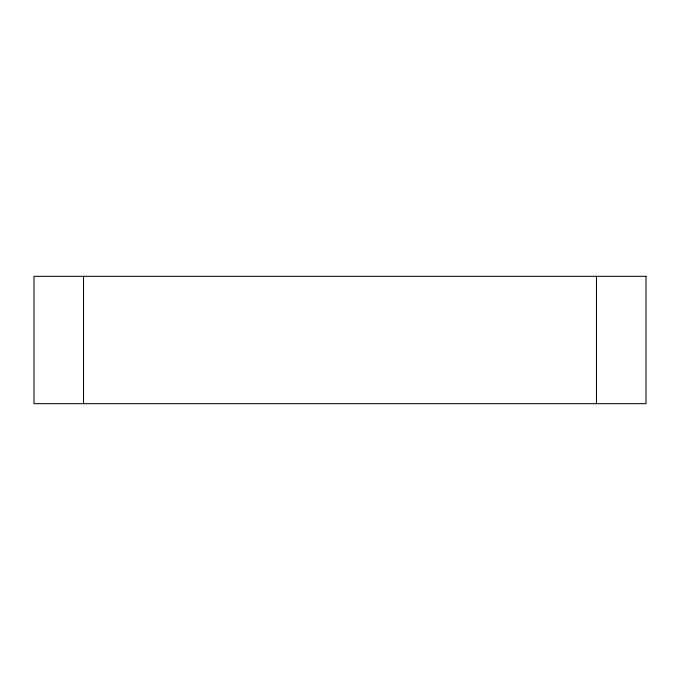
<?xml version="1.0" encoding="UTF-8"?>
<svg xmlns="http://www.w3.org/2000/svg" width="680" height="680" viewBox="0 0 680 680"><rect width="100%" height="100%" fill="white"/><g stroke="black" fill="none" stroke-linecap="round" stroke-linejoin="round"><path stroke-width="1.02" d="M596.471 276.326L596.471 403.673M83.529 276.326L83.529 403.673M646 276.326L34 276.326L34 403.673L646 403.673L646 276.326"/></g></svg>
